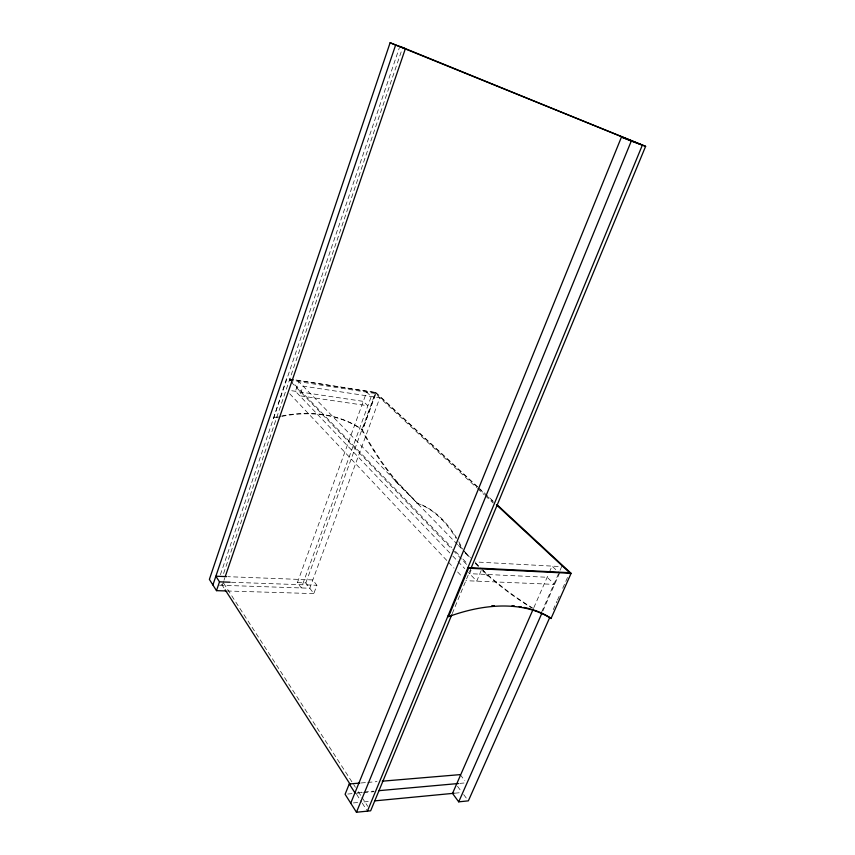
<?xml version="1.0" encoding="UTF-8"?>
<svg xmlns="http://www.w3.org/2000/svg" width="855" height="855" viewBox="0 0 855 855"><rect width="100%" height="100%" fill="white"/><g stroke="black" fill="none" stroke-linecap="round" stroke-linejoin="round"><path stroke-width="0.64" stroke-dasharray="4.28 3.21" d="M280.761 416.609A129.778 98.432 -37.4 0 0 273.504 418.319L286.51 378.583L293.073 379.599M220.408 574.688L399.392 47.645M223.593 573.523L402.256 48.714M222.257 585.301L223.55 581.518M223.989 580.256L224.844 577.723M297.401 582.608L366.635 392.146L371.262 396.485L301.323 587.941L297.401 582.608L305.823 582.918L313.796 593.605L316.874 585.28L312.823 579.936L227.825 576.676M305.823 582.918L375.463 392.691L484.742 493.998M456.816 538.319A140.498 79.323 -89.4 0 0 417.368 503.2L396.464 481.034A599.772 365.758 -64 0 1 378.22 456.57L374.052 450.125A599.772 365.758 -64 0 1 362.52 430.086L375.783 392.434L294.387 379.802M395.897 481.173L396.453 481.75L395.715 480.959A600.146 365.705 -64.1 0 1 377.483 456.485L373.325 450.04A600.146 365.705 -64.1 0 1 361.804 429.99L362.52 430.086L376.179 392.798L286.51 378.583M452.263 613.559L470.635 569.184M471.062 570.135L469.598 573.673L547.147 577.264L554.606 584.393L465.868 580.695M481.194 570.488L476.748 581.154L468.465 572.476M487.489 575.885L488.504 575.372L487.489 575.885L482.829 571.108M533.841 607.659L548.825 573.438M549.359 572.219L552.031 566.106L558.614 572.284M541.749 611.806L559.512 571.514M560.046 570.296L561.66 566.63L475.786 561.97M542.925 610.876L559.555 573.16M553.238 609.647L556.936 601.3M557.471 600.103L560.111 594.15M562.74 588.229L568.671 574.859M353.382 802.931L359.207 802.375M363.995 801.915L369.296 801.402M454.924 793.183L460.92 792.606M357.593 792.585L362.905 792.104M364.23 791.986L373.517 791.153M459.755 783.394L465.067 782.913M347.739 794.039L353.019 793.558M354.344 793.44L362.264 792.724M363.578 792.606L374.137 791.655M361.152 782.966L366.432 782.517M367.746 782.411L376.991 781.63M524.532 603.416L525.333 603.438M227.152 590.987L313.796 593.605M219.543 585.215L309.777 588.229L379.834 397.789L303.098 386.107L299.752 395.79L367.874 405.762L363.29 401.369L288.445 390.254M231.491 582.266L316.874 585.28M441.469 519.199L442.238 519.252M395.705 481.675L417.368 503.2M373.453 450.222L374.18 450.318M289.396 380.219L375.174 393.471L476.577 487.628M482.038 569.473L488.75 575.597A677.406 452.744 -59.3 0 0 517.767 598.372L525.569 603.587A677.406 452.744 -59.3 0 0 532.58 607.99M487.713 575.34L487.959 575.565A677.876 452.755 -59.4 0 0 516.965 598.35L524.767 603.566A677.876 452.755 -59.4 0 0 531.778 607.969M375.783 392.434L477.71 486.837M478.682 487.735L493.335 501.297M485.726 494.895L493.527 502.142M477.56 488.536L484.379 494.874M485.351 495.782L493.153 503.018M475.54 563.189L481.183 568.65M457.543 544.539L298.758 381.661L295.456 391.291L451.9 555.13M458.472 545.49L464.041 551.208M464.96 551.999L470.549 557.877M475.188 562.633L480.756 568.351M482.957 570.467L488.28 575.917M465.163 552.971L469.812 557.738M475.391 563.466L478.18 566.331M289.685 379.396L451.771 547.563M455.48 551.411L459.188 555.248M462.886 559.095L466.595 562.943M291.256 382.142L452.295 549.519M453.225 550.481L467.108 564.92M452.819 556.092L464.778 568.618M289.749 393.781L447.614 561.329M448.533 562.291L454.005 568.105M457.649 571.984L461.305 575.853M463.154 550.15L469.245 556.744M460.204 774.619L464.842 780.754M457.521 786.322L460.589 790.437M463.677 794.584L466.798 798.762M223.615 583.206L355.424 787.263M358.32 791.741L361.227 796.229M361.943 797.352L367.736 806.318M221.573 584.232L224.459 588.732M356.578 794.284L361.633 802.15M362.264 803.144L366.763 810.134M281.968 416.364A129.778 98.432 -37.4 0 1 362.563 429.99M273.151 417.924A129.704 98.411 -37.4 0 1 277.993 416.738M281.616 415.968A129.704 98.411 -37.4 0 1 362.178 429.605M458.793 541.717A140.498 79.323 -89.4 0 1 462.651 549.113M416.609 503.125A140.562 79.291 -89.4 0 1 456.036 538.265M459.295 544.004A140.562 79.291 -89.4 0 1 461.871 549.06"/><path stroke-width="1.28" d="M471.137 567.944L645.621 146.333L390.115 42.75L209.379 579.401L216.486 590.655L225.816 590.944M212.906 584.991L395.641 45.005L390.115 42.75M216.486 590.655L219.489 581.838L215.877 576.217L226.5 576.623M225.282 576.462L405.388 48.65L395.641 45.005M359.827 783.073L349.257 783.971L345.099 794.274L356.46 812.25L370.643 810.807L451.75 614.798M350.732 803.187L621.457 137.067L632.497 141.128M356.46 812.25L631.279 141.064L645.621 146.333M367.404 811.139L642.361 145.136L399.819 46.373M497.236 504.92L571.097 573.331L551.026 618.507A166.426 101.456 -40.8 0 0 448.554 616.658L468.572 568.222L467.952 567.581L570.456 572.732M533.306 608.878L452.519 793.419L458.718 801.84L468.358 800.857L549.797 617.385M458.718 801.84L541.856 613.302M569.216 573.641L569.633 572.69L496.456 504.845M374.597 800.889L454.165 793.258M378.829 790.672L458.43 783.511M382.281 781.181L460.204 774.619M549.53 617.983L550.342 618.005M219.489 581.838L230.155 582.223M468.572 568.222L571.097 573.331M621.457 137.067L631.279 141.064M551.026 618.507L550.396 617.887A166.308 101.467 -40.8 0 0 531.532 609.316M447.967 615.985L448.554 616.658M225.186 589.854L350.08 784.174M349.257 783.971L354.943 792.82M491.668 605.864A166.308 101.467 -40.8 0 1 494.318 605.661M512.049 605.735A166.308 101.467 -40.8 0 1 514.454 605.96M519.167 606.569A166.308 101.467 -40.8 0 1 521.465 606.943M523.912 607.413A166.308 101.467 -40.8 0 1 530.303 608.963"/></g></svg>
